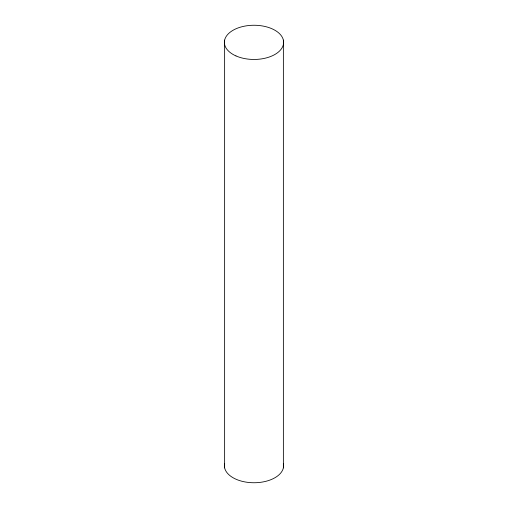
<?xml version="1.0" encoding="UTF-8"?>
<svg xmlns="http://www.w3.org/2000/svg" width="508" height="508" viewBox="0 0 508 508"><rect width="100%" height="100%" fill="white"/><g stroke="black" fill="none" stroke-linecap="round" stroke-linejoin="round"><path stroke-width="0.76" d="M283.369 40.126L283.369 467.874M224.631 40.126L224.631 467.874M283.369 463.41A29.623 17.101 0 0 1 254 482.746A29.623 17.101 0 0 1 224.631 463.41M235.966 55.924A29.623 17.101 0 0 0 283.369 44.59A29.623 17.101 0 0 0 242.665 26.556A29.623 17.101 0 0 0 235.966 55.924"/></g></svg>
